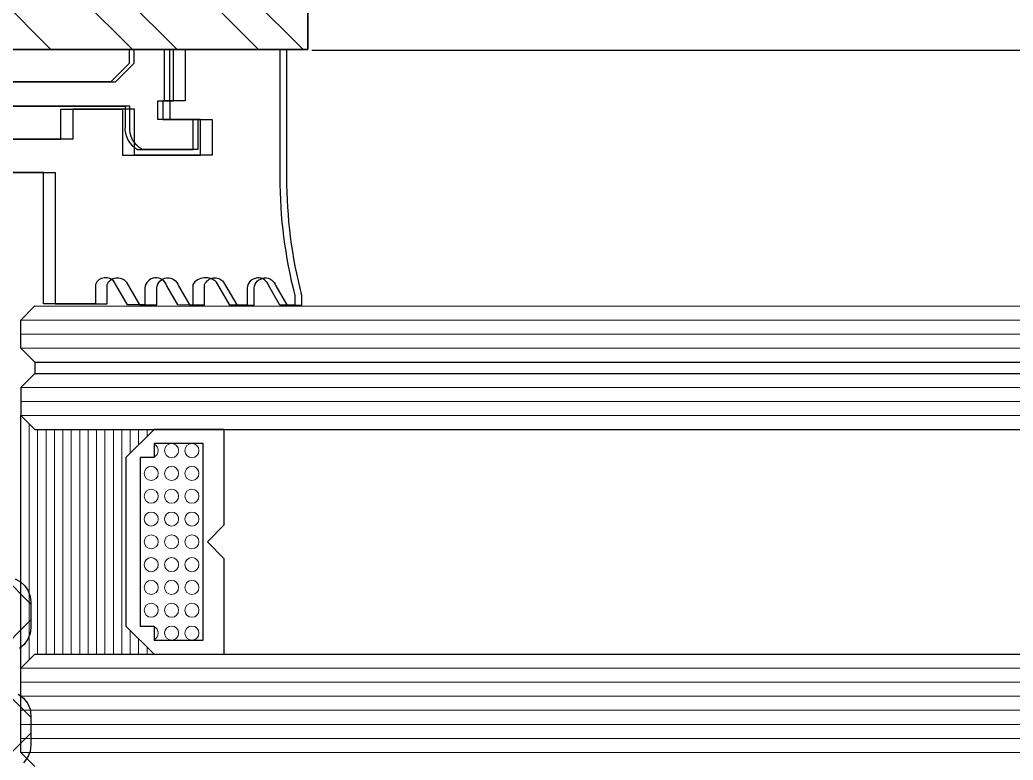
# Model space of a CAD drawing. Header units: centimetres. Extents: x -20963 to 233486, y -95276 to 159172.
# Drawn here: x 106761.21 to 106768.29, y 31748.29 to 31753.56 of the extents above; entities that cross this region are included whole.
import ezdxf

# ---------------------------------------------------------------- set-up
doc = ezdxf.new("R2010")
doc.units = ezdxf.units.CM
doc.header["$LTSCALE"] = 10
doc.header["$MEASUREMENT"] = 0
doc.linetypes.add('DASHDOT2', pattern=[0.5, 0.25, -0.125, 0, -0.125])
for name, color, linetype, lineweight in [('006 plans$0$$glazing$0$A-LIN-30', 2, 'Continuous', 30), ('006 plans$0$$glazing$0$Aluminium', 2, 'Continuous', 30), ('006 plans$0$$glazing$0$EPDM Gasket', 77, 'Continuous', 25), ('006 plans$0$$glazing$0$Glazing', 3, 'Continuous', 25), ('006 plans$0$$glazing$0$Hatch', 89, 'Continuous', 13), ('006 plans$0$$glazing$0$Hatch_steel', 33, 'Continuous', 30)]:
    doc.layers.add(name, color=color, linetype=linetype, lineweight=lineweight)
for name, color, linetype in [('006 plans$0$$glazing$0$steel', 7, 'Continuous'), ('A-MA-DEMISE LINE', 10, 'DASHDOT2'), ('LP-DIMENSION_INT_100', 51, 'Continuous')]:
    doc.layers.add(name, color=color, linetype=linetype)

# ---------------------------------------------------------------- blocks, each defined once
blk = doc.blocks.new('006 plans$0$$glazing$0$SPF2_MULLION')
at = {"layer": '006 plans$0$$glazing$0$Aluminium'}
blk.add_lwpolyline([(-6.182057439000346, -47.03918208915275), (-27.31358114967588, -47.03918208915275), (-27.31358114967588, -45.61024184909184, 0.2927571817928497), (-28.19640331482515, -43.94104336792952), (-32.16379228129517, -43.94104336792952), (-32.16379228129517, -46.09221256591263), (-29.65344071737491, -46.09221256591263), (-29.65344071737491, -47.41014623321826), (-30.13177537603769, -47.41014623321826), (-30.13177537603769, -51.06982391170459), (-27.61668934195768, -51.06982391170459), (-27.61668934195768, -50.08565568816266), (-26.29782889969647, -48.76679524595966), (-6.182057439000346, -48.76679524595966)], format="xyb", dxfattribs=at)
at = {"layer": '006 plans$0$$glazing$0$EPDM Gasket'}
blk.add_lwpolyline([(-6.647764347493649, -44.67538475827314), (-22.74534924176987, -44.67538475827314), (-22.74534924176987, -46.82957339109271), (-27.14238568174187, -46.82957339109271), (-27.14238568174187, -43.5539771693584), (-32.6826677499339, -43.5539771693584), (-32.6826677499339, -46.09221221716143), (-29.65344071737491, -46.09221221716143), (-29.65344071737491, -47.41014588446706), (-30.76317156711593, -47.41014588446706), (-30.76317156711593, -51.06982356295339), (-38.34459281759337, -51.06982356295339), (-38.34459103364497, -41.95953590865247, 0.06330263396752665), (-39.41258156788535, -33.55774603964528), (-39.41235568595584, -32.86476155518903), (-38.34459281759337, -32.87114076368744), (-37.56270073517226, -34.22541757667204, 0.8278613816972129), (-36.00673047709279, -34.07859356509289), (-36.00633518397808, -32.8658717655926), (-34.77082900202367, -32.87114076368744), (-33.82719280326273, -34.50556660382426, 0.453136799269754), (-32.13617401500233, -34.33280617598211), (-32.13617401500233, -32.87114076368744), (-31.06841114675626, -32.87751997221494), (-30.28651906421874, -34.23179678519955, 0.8278613816972129), (-28.73054880613927, -34.08497277362039), (-28.73015351302456, -32.87225097412011), (-27.49464733118657, -32.87751997221494), (-26.55101113242563, -34.51194581235177, 0.5674186851160063), (-25.20458374370355, -34.33918538450962), (-25.20458374370355, -32.96228937176056), (-21.49695631593931, -32.96228937176056), (-21.49695631593931, -42.31949554171297), (-10.09042426664382, -42.31949554171297)], format="xyb", dxfattribs=at)
at = {"layer": '006 plans$0$$glazing$0$steel'}
blk.add_lwpolyline([(-40.34459281759337, -66.06982391170459), (39.65540718240663, -66.06982391170459), (39.65540718240663, -51.06982391170459), (-40.34459281759337, -51.06982391170459)], close=True, dxfattribs=at)
blk = doc.blocks.new('006 plans$0$$glazing$0$SPF1_MULLION')
at = {"layer": '006 plans$0$$glazing$0$Hatch'}
h = blk.add_hatch(dxfattribs=at)
h.set_pattern_fill('ANSI37', color=87, scale=1.79636638949753, angle=180, style=0)
h.set_pattern_definition([(225, (5964.250979782918, 1707.879921699918), (4.03295756624202, -4.032957566242023), []), (315, (5964.250979782918, 1707.879921699918), (4.032957566242023, 4.03295756624202), [])])
h.paths.add_polyline_path([(17.22085572703782, -5.160675264677138), (17.65410508820332, -5.340133025960995), (18.11903892178634, -5.401342726365101), (18.58397275537027, -5.34013302596054), (19.01722211653578, -5.160675264676684), (19.38926177729627, -4.875199192376385), (19.67473784959566, -4.503159531615438), (19.8541956108802, -4.069910170451067), (19.9154053112843, -3.604976336866912), (19.9154053112843, -1.529896750198077), (19.85450286922787, -1.066111139764416), (19.67592510980285, -0.6337730964091861), (19.3917807227599, -0.2621978453423708), (19.02133647591199, 0.02341948583875819), (9.61796516596769, 5.485693513921433), (9.333038650721392, 5.619322803285513), (9.029163993456677, 5.701176934156592), (8.715667611842036, 5.728743667380741), (5.544504479777061, 5.728743667380741), (5.079570646193133, 5.667533966976634), (4.646321285028534, 5.488076205692778), (4.274281624267132, 5.202600133392707), (3.988805551967744, 4.830560472631987), (3.809347790683205, 4.397311111467161), (3.748138090279099, 3.932377277883234), (3.748138090279099, 2.235696450715295), (3.717533240075682, 2.003229533923104), (3.627804359432957, 1.786604853341032), (3.485066323283718, 1.600585022960786), (2.47791523477008, 0.5934339344466935), (2.205700072863692, 0.370032724526709), (1.895132034977905, 0.2040306498074642), (1.558146076647063, 0.1018070769246151), (1.207692379260152, 0.06729040045729562), (-0.8968817566919824, 0.06729040045729562), (-1.36181559027591, 0.1285001008618565), (-1.795064951440509, 0.3079578621463952), (-2.167104612201001, 0.5934339344466935), (-3.174255700715548, 1.600585022960786), (-3.316993736864788, 1.786604853341032), (-3.406722617506603, 2.003229533923104), (-3.437327467710929, 2.235696450715295), (-3.437327467710929, 3.932377277883234), (-3.482366123582324, 4.332106404601745), (-3.615223664924997, 4.711791443783568), (-3.829238059851377, 5.052393402136886), (-4.113677732953875, 5.336833075240065), (-4.454279691309239, 5.5508474701669), (-4.833964730490152, 5.683705011509574), (-5.233693857207982, 5.728743667380741), (-8.404856989270229, 5.728743667382332), (-8.718353370887598, 5.701176934157957), (-9.022228028150494, 5.619322803285968), (-9.30715454339861, 5.485693513921433), (-18.71052585334382, 0.02341948583875819), (-19.08097010019083, -0.2621978453423708), (-19.36511448723377, -0.6337730964091861), (-19.5436922466597, -1.066111139764416), (-19.60459468871613, -1.529896750198077), (-19.60459468871613, -3.604976336866912), (-19.54338498831112, -4.069910170451067), (-19.36392722702658, -4.503159531616348), (-19.0784511547281, -4.875199192377067), (-18.70641149396488, -5.160675264677593), (-18.27316213280028, -5.340133025961222), (-17.80822829921453, -5.401342726365556), (-17.34329446563152, -5.340133025961222), (-16.91004510446601, -5.160675264677138), (-13.31987207309248, -3.087887898574536), (-12.93689256598554, -2.922686664969206), (-12.52613829472102, -2.850259604504345), (-12.10975312838491, -2.8745112787567), (-11.71018449907115, -2.994134273689269), (-11.34897325500879, -3.202679682683083), (-11.04559238786442, -3.488904768758175), (-10.8163972387083, -3.837379063438902), (-10.67374377736178, -4.229316227298568), (-10.625322488846, -4.64358682638499), (-10.625322488846, -5.831337799600306), (-10.67995376334056, -6.270986516732819), (-10.84052468323898, -6.683893952257904), (-11.09726865076027, -7.044945341634275), (-11.43456941941076, -7.332180022856619), (-11.83191093969526, -7.528127176157568), (-12.26512523142083, -7.620868472646862), (-17.9647919461413, -8.119524696061717), (-18.39800623786687, -8.21226599255101), (-18.79534775815137, -8.408213145851732), (-19.13264852680095, -8.695447827074304), (-19.38939249432315, -9.056499216450447), (-19.54996341422247, -9.469406651975532), (-19.60459468871613, -9.909055369108273), (-19.60459468871613, -11.6916981030538), (-19.554436792464, -12.11322877030079), (-19.40676410752803, -12.51121959445413), (-19.16982322686636, -12.86344528496693), (-18.85684581210171, -13.15023624687797), (-18.48530968823889, -13.35557700428376), (-18.07596281679071, -13.46800056418419), (-17.65166465229231, -13.48122877610172), (-8.712133228444145, -12.69912111928147), (-8.305563700633684, -12.70976751704916), (-7.911809441883634, -12.81159929227692), (-7.551054244479019, -12.99939656136098), (-7.241790373096592, -13.2635328606209), (-6.999870653708967, -13.59046859758109), (-4.365338572856672, -18.15361201579003), (-4.275609692213948, -18.37023669637233), (-4.245004842013259, -18.60270361316429), (-4.245004842013259, -19.53028677848329), (-4.273320695930124, -19.75403632749726), (-4.356482903452161, -19.96367815420945), (-4.489247970972428, -20.14599404795831), (-4.663244875117925, -20.28948873641184), (-4.867502867500662, -20.38511467857802), (-5.868629030067495, -20.7079815802656), (-6.072887022449322, -20.80360752243178), (-6.246883926594819, -20.94710221088508), (-6.379648994115996, -21.12941810463394), (-6.462811201638033, -21.33905993134636), (-6.491127055553989, -21.5628094803601), (-6.491127055553989, -22.01449616656714), (-6.429917355149882, -22.47943000015107), (-6.250459593865344, -22.9126793613159), (-5.964983521565955, -23.28471902207616), (-5.592943860805462, -23.57019509437669), (-5.159694499640864, -23.74965285566054), (-4.694760666056936, -23.81086255606465), (5.005573056780122, -23.81086255606465), (5.405302183497952, -23.76582390019348), (5.784987222679774, -23.63296635885081), (6.125589181034229, -23.41895196392375), (6.410028854136726, -23.13451229082079), (6.624043249064016, -22.79391033246748), (6.75690079040578, -22.41422529328588), (6.801939446278084, -22.01449616656714), (6.801939446278084, -21.5628094803601), (6.773623592361218, -21.33905993134636), (6.690461384839182, -21.12941810463394), (6.557696317318914, -20.94710221088508), (6.383699413173417, -20.80360752243178), (6.179441420790681, -20.7079815802656), (5.178315258223847, -20.38511467857802), (4.974057265842021, -20.28948873641184), (4.800060361696524, -20.14599404795831), (4.667295294176256, -19.96367815420945), (4.584133086654219, -19.75403632749726), (4.555817232737354, -19.53028677848329), (4.555817232737354, -18.60270361316429), (4.586422082937133, -18.37023669637233), (4.676150963579857, -18.15361201579003), (7.310683804198561, -13.59046728162889), (7.552603166423978, -13.26353202734458), (7.861866581220966, -12.9993961180453), (8.222621246019116, -12.8115991262182), (8.61637492344471, -12.70976750133127), (9.022943851012315, -12.69912111928147), (17.96247527486048, -13.48122877610172), (18.38677343935888, -13.46800056418419), (18.79612031080796, -13.35557700428376), (19.16765643466988, -13.15023624687797), (19.48063384943362, -12.86344528496693), (19.7175747300962, -12.51121959445413), (19.86524741503217, -12.11322877030125), (19.9154053112843, -11.6916981030538), (19.9154053112843, -9.909055369108273), (19.86077403678973, -9.469406651975532), (19.70020311689132, -9.056499216450675), (19.44345914937003, -8.695447827074304), (19.10615838072044, -8.408213145851732), (18.70881686043504, -8.21226599255101), (18.27560256870947, -8.119524696061717), (12.57356977405198, -7.619202840235857), (12.14014379924629, -7.526387951157403), (11.74263950929617, -7.330268042069974), (11.40525906522635, -7.042783929063035), (11.14854397072577, -6.681439163602363), (10.98812439686935, -6.26823432385072), (10.93376753474877, -5.828327503250193), (10.93376753474877, -4.639744338436685), (10.99528162563183, -4.175018778570575), (11.17493898732482, -3.742032564287456), (11.46050496762746, -3.370272022722929), (11.83253254574083, -3.085054017517905), (12.26568667285665, -2.905801872391748), (12.73046958698887, -2.844722644330204), (13.19522960824179, -2.90597582395867), (13.62831661572363, -3.085390074563747)])
at = {"layer": '006 plans$0$$glazing$0$Hatch_steel'}
h = blk.add_hatch(dxfattribs=at)
h.set_pattern_fill('STEEL', color=256, scale=2, style=0)
h.set_pattern_definition([(45, (0, 0), (-4.490128060534576, 4.490128060534577), []), (45, (0, 3.175), (-4.490128060534576, 4.490128060534577), [])])
h.paths.add_polyline_path([(39.65540718235297, -51.0698242604501), (-40.34459281764703, -51.0698242604501), (-40.34459281764703, -66.0698242604501), (39.65540718235297, -66.0698242604501)])
h.paths.add_polyline_path([(39.65540718235297, -71.0698242604501), (34.65540718235297, -66.0698242604501), (31.65540718235297, -66.0698242604501), (31.65540718235297, -236.0698242604501), (34.65540718235297, -236.0698242604501), (39.65540718235297, -231.0698242604501)])
h.paths.add_polyline_path([(39.65540718235297, -236.0698242604501), (-40.34459281764703, -236.0698242604501), (-40.34459281764703, -251.0698242604501), (39.65540718235297, -251.0698242604501)])
h.paths.add_polyline_path([(-32.34459281764703, -66.0698242604501), (-35.34459281764703, -66.0698242604501), (-40.34459281764703, -71.0698242604501), (-40.34459281764703, -231.0698242604501), (-35.34459281764703, -236.0698242604501), (-32.34459281764702, -236.0698242604501)])
at = {"layer": '006 plans$0$$glazing$0$Aluminium'}
blk.add_lwpolyline([(5.837463203220068, -48.76679559471063), (25.95323466395439, -48.76679559471063), (27.27209510614921, -50.08565603690454), (27.27209510614921, -51.0698242604501), (29.7871811402465, -51.0698242604501), (29.7871811402465, -47.41014658196195), (29.30884648157462, -47.41014658196195), (29.30884648157462, -46.09221291464451), (31.81919804555127, -46.09221291464451), (31.81919804555127, -43.94104371668232), (27.85180907909944, -43.94104371668232, 0.2927571817928497), (26.96898691397382, -45.61024219784008), (26.96898691397382, -47.03918243788462), (5.837463203220068, -47.03918243788462)], format="xyb", dxfattribs=at)
at = {"layer": '006 plans$0$$glazing$0$EPDM Gasket'}
for points in [[(19.01722211653578, -5.160675264676684), (19.38926177729627, -4.875199192376385), (19.67473784959566, -4.503159531615438), (19.8541956108802, -4.069910170451067), (19.9154053112843, -3.604976336866912), (19.9154053112843, -1.529896750198077), (19.85450286922787, -1.066111139764416), (19.67592510980285, -0.6337730964091861), (19.3917807227599, -0.2621978453423708)], [(18.79612031080796, -13.35557700428376), (19.16765643466988, -13.15023624687797), (19.48063384943362, -12.86344528496693), (19.7175747300962, -12.51121959445413), (19.86524741503217, -12.11322877030125), (19.9154053112843, -11.6916981030538), (19.9154053112843, -9.909055369108273), (19.86077403678973, -9.469406651975532), (19.70020311689132, -9.056499216450675), (19.44345914937003, -8.695447827074304), (19.10615838072044, -8.408213145851732)]]:
    blk.add_lwpolyline(points, dxfattribs=at)
blk.add_lwpolyline([(10.24582805685895, -42.31949589045166), (21.65236010617082, -42.31949589045166), (21.65236010617082, -32.96228972051745), (25.35998753392778, -32.96228972051745), (25.35998753392778, -34.3391857332474, 0.5674186851160063), (26.70641492265622, -34.51194616109865), (27.65005112142899, -32.87752032096273), (28.88555730333155, -32.87225132286608), (28.88595259642534, -34.08497312236818, 0.8278613816972129), (30.44192285448207, -34.23179713394097), (31.22381493701232, -32.87752032096273), (32.29157780528567, -32.8711411124425), (32.29157780528567, -34.33280652472718, 0.5674186851160063), (33.63800519401411, -34.50556695257819), (34.58164139278688, -32.8711411124425), (35.81714757468944, -32.86587211434585), (35.81754286778323, -34.07859391384795, 0.8278613816972129), (37.37351312583996, -34.22541792542074), (38.15540520837021, -32.8711411124425), (39.22316807664356, -32.86476190392227), (39.22339395860672, -33.5577463883908, 0.06330263396752665), (38.15540342437544, -41.95953625739844), (38.15540520837021, -51.06982391170118), (30.91857535741656, -51.06982391170118), (30.91857535741656, -47.41014623321303), (29.80884450759186, -47.41014623321303), (29.80884450759186, -46.09221256589558), (32.83807154013812, -46.09221256589558), (32.83807154013812, -43.5539775181162), (27.29778947197883, -43.5539775181162), (27.29778947197883, -46.82957373983504), (22.90075303200501, -46.82957373983504), (22.90075303200501, -44.67538510702821), (6.803168137783359, -44.67538510702821)], format="xyb", dxfattribs=at)
at = {"layer": '006 plans$0$$glazing$0$steel'}
blk.add_lwpolyline([(-40.34459281764703, -66.0698242604501), (39.65540718235297, -66.0698242604501), (39.65540718235297, -51.0698242604501), (-40.34459281764703, -51.0698242604501)], close=True, dxfattribs=at)
blk = doc.blocks.new('gfgf')
at = {"layer": '006 plans$0$$glazing$0$A-LIN-30', "color": 30}
blk.add_line((403698.4667645388, 244851.0309674182), (405366.203125985, 244850.9907304338), dxfattribs=at)
at = {"layer": '006 plans$0$$glazing$0$Glazing'}
for p, q in [((403677.7264319841, 244831.8005952459), (403678.7264319841, 244832.8005952459)), ((403677.7264319841, 244831.8005952459), (403678.7264319841, 244832.8005952459)), ((403677.7264319841, 244829.8005952459), (403677.7264319841, 244831.8005952459)), ((403677.7264319841, 244829.8005952459), (403677.7264319841, 244831.8005952459)), ((403677.7264319841, 244829.8005952459), (403678.7264319841, 244828.8005952459)), ((403677.7264319841, 244829.8005952459), (403678.7264319841, 244828.8005952459)), ((403678.7264319841, 244828.8005952459), (403678.7264319841, 244828.0005952459)), ((403678.7264319841, 244828.8005952459), (403678.7264319841, 244828.0005952459))]:
    blk.add_line(p, q, dxfattribs=at)
at = {"layer": '006 plans$0$$glazing$0$Glazing', "linetype": 'Continuous'}
for p, q in [((403678.7264319841, 244832.8005952467), (405384.942793429, 244832.7596938839)), ((403678.7264319841, 244832.8005952467), (405384.942793429, 244832.7596938839)), ((403678.7264319841, 244828.8005952467), (405384.942793429, 244828.7596938839)), ((403678.7264319841, 244828.8005952467), (405384.942793429, 244828.7596938839)), ((403677.7264319841, 244827.0005952459), (403678.7264319841, 244828.0005952459)), ((403677.7264319841, 244827.0005952459), (403678.7264319841, 244828.0005952459)), ((403678.7264319841, 244828.0005952467), (405384.942793429, 244827.9596938839)), ((403678.7264319841, 244828.0005952467), (405384.942793429, 244827.9596938839)), ((403677.7264319841, 244827.0005952459), (403677.7264319841, 244825.0005952459)), ((403677.7264319841, 244827.0005952459), (403677.7264319841, 244825.0005952459)), ((403678.7264319841, 244824.0005952459), (403677.7264319841, 244825.0005952459)), ((403677.7264319841, 244807.0005952459), (403677.7264319841, 244825.0005952459)), ((403678.7264319841, 244824.0005952459), (403677.7264319841, 244825.0005952459)), ((403677.7264319841, 244807.0005952459), (403677.7264319841, 244825.0005952459)), ((403678.7264319841, 244824.0005952467), (405384.942793429, 244823.9596938839)), ((403678.7264319841, 244824.0005952467), (405384.942793429, 244823.9596938839)), ((403677.7264319841, 244807.0005952459), (403678.7264319841, 244808.0005952459)), ((403677.7264319841, 244807.0005952459), (403678.7264319841, 244808.0005952459)), ((403678.7264319841, 244808.0005952467), (405384.942793429, 244807.9596938841)), ((403678.7264319841, 244808.0005952467), (405384.942793429, 244807.9596938841)), ((403677.726431972, 244801.0005952338), (403677.726431972, 244807.0005952338)), ((403677.726431972, 244801.0005952338), (403678.726431972, 244800.0005952338))]:
    blk.add_line(p, q, dxfattribs=at)
for points in [[(403685.2264319841, 244810.0005952459), (403687.2264319841, 244808.0005952459), (403692.2264319841, 244808.0005952459), (403692.2264319841, 244814.8005952459), (403691.0264319841, 244816.0005952459), (403692.2264319841, 244817.2005952459), (403692.2264319841, 244824.0005952459), (403687.2264319841, 244824.0005952459), (403685.2264319841, 244822.0005952459)], [(403685.2264319841, 244810.0005952459), (403687.2264319841, 244808.0005952459), (403692.2264319841, 244808.0005952459), (403692.2264319841, 244814.8005952459), (403691.0264319841, 244816.0005952459), (403692.2264319841, 244817.2005952459), (403692.2264319841, 244824.0005952459), (403687.2264319841, 244824.0005952459), (403685.2264319841, 244822.0005952459)], [(403687.2264319841, 244822.0005952459), (403686.2264319841, 244822.0005952459), (403686.2264319841, 244810.0005952459), (403687.2264319841, 244810.0005952459), (403687.2264319841, 244809.0005952459), (403690.7264319841, 244809.0005952459), (403690.7264319841, 244823.0005952459), (403687.2264319841, 244823.0005952459)], [(403687.2264319841, 244822.0005952459), (403686.2264319841, 244822.0005952459), (403686.2264319841, 244810.0005952459), (403687.2264319841, 244810.0005952459), (403687.2264319841, 244809.0005952459), (403690.7264319841, 244809.0005952459), (403690.7264319841, 244823.0005952459), (403687.2264319841, 244823.0005952459)]]:
    blk.add_lwpolyline(points, close=True, dxfattribs=at)
at = {"layer": '006 plans$0$$glazing$0$Hatch', "linetype": 'Continuous'}
for p, q in [((403677.7264319841, 244831.8005952467), (405385.942793429, 244831.7596938839)), ((403677.7264319841, 244831.8005952467), (405385.942793429, 244831.7596938839)), ((403677.7264319841, 244830.8005952467), (405385.942793429, 244830.7596938842)), ((403677.7264319841, 244830.8005952467), (405385.942793429, 244830.7596938842)), ((403677.7264319841, 244829.8005952467), (405385.9427934292, 244829.7596938841)), ((403677.7264319841, 244829.8005952467), (405385.9427934292, 244829.7596938841)), ((405385.942793429, 244826.9596938838), (403677.7264319841, 244827.0005952467)), ((405385.942793429, 244826.9596938838), (403677.7264319841, 244827.0005952467)), ((405385.942793429, 244825.9596938839), (403677.7264319841, 244826.0005952467)), ((405385.942793429, 244825.9596938839), (403677.7264319841, 244826.0005952467)), ((405385.942793429, 244824.9596938839), (403677.7264319841, 244825.0005952467)), ((405385.942793429, 244824.9596938839), (403677.7264319841, 244825.0005952467)), ((403678.3264319841, 244807.6005952459), (403678.3264319841, 244824.4005952459)), ((403678.3264319841, 244807.6005952459), (403678.3264319841, 244824.4005952459)), ((403678.9264319841, 244808.0005952459), (403678.9264319841, 244824.0005952459)), ((403678.9264319841, 244808.0005952459), (403678.9264319841, 244824.0005952459)), ((403679.5264319841, 244808.0005952459), (403679.5264319841, 244824.0005952459)), ((403679.5264319841, 244808.0005952459), (403679.5264319841, 244824.0005952459)), ((403680.1264319841, 244808.0005952459), (403680.1264319841, 244824.0005952459)), ((403680.1264319841, 244808.0005952459), (403680.1264319841, 244824.0005952459)), ((403680.7264319841, 244808.0005952459), (403680.7264319841, 244824.0005952459)), ((403680.7264319841, 244808.0005952459), (403680.7264319841, 244824.0005952459)), ((403681.3264319841, 244808.0005952459), (403681.3264319841, 244824.0005952459)), ((403681.3264319841, 244808.0005952459), (403681.3264319841, 244824.0005952459)), ((403681.9264319841, 244808.0005952459), (403681.9264319841, 244824.0005952459)), ((403681.9264319841, 244808.0005952459), (403681.9264319841, 244824.0005952459)), ((403682.5264319841, 244808.0005952459), (403682.5264319841, 244824.0005952459)), ((403682.5264319841, 244808.0005952459), (403682.5264319841, 244824.0005952459)), ((403683.1264319841, 244808.0005952459), (403683.1264319841, 244824.0005952459)), ((403683.1264319841, 244808.0005952459), (403683.1264319841, 244824.0005952459)), ((403683.7264319841, 244808.0005952459), (403683.7264319841, 244824.0005952459)), ((403683.7264319841, 244808.0005952459), (403683.7264319841, 244824.0005952459)), ((403684.3264319841, 244808.0005952459), (403684.3264319841, 244824.0005952459)), ((403684.3264319841, 244808.0005952459), (403684.3264319841, 244824.0005952459)), ((403684.9264319841, 244808.0005952459), (403684.9264319841, 244824.0005952459)), ((403684.9264319841, 244808.0005952459), (403684.9264319841, 244824.0005952459)), ((403685.5264319841, 244822.3005952459), (403685.5264319841, 244824.0005952459)), ((403685.5264319841, 244822.3005952459), (403685.5264319841, 244824.0005952459)), ((403686.1264319841, 244822.9005952459), (403686.1264319841, 244824.0005952459)), ((403686.1264319841, 244822.9005952459), (403686.1264319841, 244824.0005952459)), ((403686.7264319841, 244823.5005952459), (403686.7264319841, 244824.0005952459)), ((403686.7264319841, 244823.5005952459), (403686.7264319841, 244824.0005952459)), ((403685.5264319841, 244808.0005952459), (403685.5264319841, 244809.7005952459)), ((403685.5264319841, 244808.0005952459), (403685.5264319841, 244809.7005952459)), ((403686.1264319841, 244808.0005952459), (403686.1264319841, 244809.1005952459)), ((403686.1264319841, 244808.0005952459), (403686.1264319841, 244809.1005952459)), ((403686.7264319841, 244808.0005952459), (403686.7264319841, 244808.5005952459)), ((403686.7264319841, 244808.0005952459), (403686.7264319841, 244808.5005952459)), ((405385.942793429, 244806.9596938842), (403677.7264319841, 244807.0005952467)), ((405385.942793429, 244806.9596938842), (403677.7264319841, 244807.0005952467)), ((405385.942793429, 244805.9596938841), (403677.7264319841, 244806.0005952467)), ((405385.942793429, 244805.9596938841), (403677.7264319841, 244806.0005952467)), ((405385.942793429, 244804.9596938842), (403677.7264319841, 244805.0005952467)), ((405385.942793429, 244804.9596938842), (403677.7264319841, 244805.0005952467)), ((405385.942793429, 244803.9596938842), (403677.7264319841, 244804.0005952467)), ((405385.942793429, 244803.9596938842), (403677.7264319841, 244804.0005952467)), ((405385.942793429, 244802.959693884), (403677.7264319841, 244803.0005952467)), ((405385.942793429, 244802.959693884), (403677.7264319841, 244803.0005952467)), ((405385.942793429, 244801.9596938838), (403677.7264319841, 244802.0005952467)), ((405385.942793429, 244801.9596938838), (403677.7264319841, 244802.0005952467)), ((405385.942793429, 244800.9596938839), (403677.7264319841, 244801.0005952467)), ((405385.942793429, 244800.9596938839), (403677.7264319841, 244801.0005952467))]:
    blk.add_line(p, q, dxfattribs=at)
for centre in [(403688.4764309841, 244822.5005952459), (403688.4764309841, 244822.5005952459), (403689.9264309841, 244822.4993752459), (403689.9264309841, 244822.4993752459), (403687.0264309841, 244820.8755952459), (403687.0264309841, 244820.8755952459), (403688.4764309841, 244820.8755952459), (403688.4764309841, 244820.8755952459), (403689.9264309841, 244820.8743752459), (403689.9264309841, 244820.8743752459), (403687.0264309841, 244819.2505952459), (403687.0264309841, 244819.2505952459), (403688.4764309841, 244819.2505952459), (403688.4764309841, 244819.2505952459), (403689.9264309841, 244819.2505952459), (403689.9264309841, 244819.2505952459), (403687.0264309841, 244817.6255952459), (403687.0264309841, 244817.6255952459), (403688.4764309841, 244817.6255952459), (403688.4764309841, 244817.6255952459), (403689.9264309841, 244817.6255952459), (403689.9264309841, 244817.6255952459), (403687.0264309841, 244815.9993732459), (403687.0264309841, 244815.9993732459), (403688.4764309841, 244815.9993732459), (403688.4764309841, 244815.9993732459), (403689.9264309841, 244815.9993732459), (403689.9264309841, 244815.9993732459), (403687.0264309841, 244814.3755952459), (403687.0264309841, 244814.3755952459), (403688.4764309841, 244814.3755952459), (403688.4764309841, 244814.3755952459), (403689.9264309841, 244814.3755952459), (403689.9264309841, 244814.3755952459), (403687.0264309841, 244812.7505952459), (403687.0264309841, 244812.7505952459), (403688.4764309841, 244812.7505952459), (403688.4764309841, 244812.7505952459), (403689.9264309841, 244812.7505952459), (403689.9264309841, 244812.7505952459), (403687.0264309841, 244811.1268152459), (403687.0264309841, 244811.1268152459), (403688.4764309841, 244811.1268152459), (403688.4764309841, 244811.1268152459), (403689.9264309841, 244811.1255952459), (403689.9264309841, 244811.1255952459), (403688.4764309841, 244809.5030352459), (403688.4764309841, 244809.5030352459), (403689.9264309841, 244809.5018152459), (403689.9264309841, 244809.5018152459)]:
    blk.add_circle(centre, 0.4999999999999999, dxfattribs=at)
for centre, start, end in [((403687.0264309841, 244822.5005952459), 293.578303506626, 66.42169649337404), ((403687.0264309841, 244822.5005952459), 293.578303506626, 66.42169649337404), ((403687.0264309841, 244809.5030352459), 84.33729010933223, 95.66270989066773), ((403687.0264309841, 244809.5030352459), 84.33729010933223, 95.66270989066773), ((403687.0264309841, 244809.5030352459), 293.578303506626, 66.42169649337404), ((403687.0264309841, 244809.5030352459), 293.578303506626, 66.42169649337404)]:
    blk.add_arc(centre, 0.4999999999999999, start, end, dxfattribs=at)
at = {"color": 1, "rotation": 180}
blk.add_blockref('006 plans$0$$glazing$0$SPF2_MULLION', (403657.8421387654, 244799.9999727693), dxfattribs=at)
at = {"extrusion": (0, 0, -1), "zscale": -1, "rotation": 179.9995241746047}
blk.add_blockref('006 plans$0$$glazing$0$SPF1_MULLION', (-403658.5334094652, 244800.0001788019), dxfattribs=at)
blk = doc.blocks.new('PLAN')
at = {"layer": 'A-MA-DEMISE LINE', "color": 4, "xscale": 0.1, "yscale": 0.1, "zscale": 0.1}
blk.add_blockref('gfgf', (62317.38110199603, 7268.244242211797, -1.122847812e-07), dxfattribs=at)

msp = doc.modelspace()

# ---------------------------------------------------------------- block references
at = {"layer": 'LP-DIMENSION_INT_100', "color": 2}
msp.add_blockref('PLAN', (4076.066850585368, 0), dxfattribs=at)

doc.saveas('drawing.dxf')
